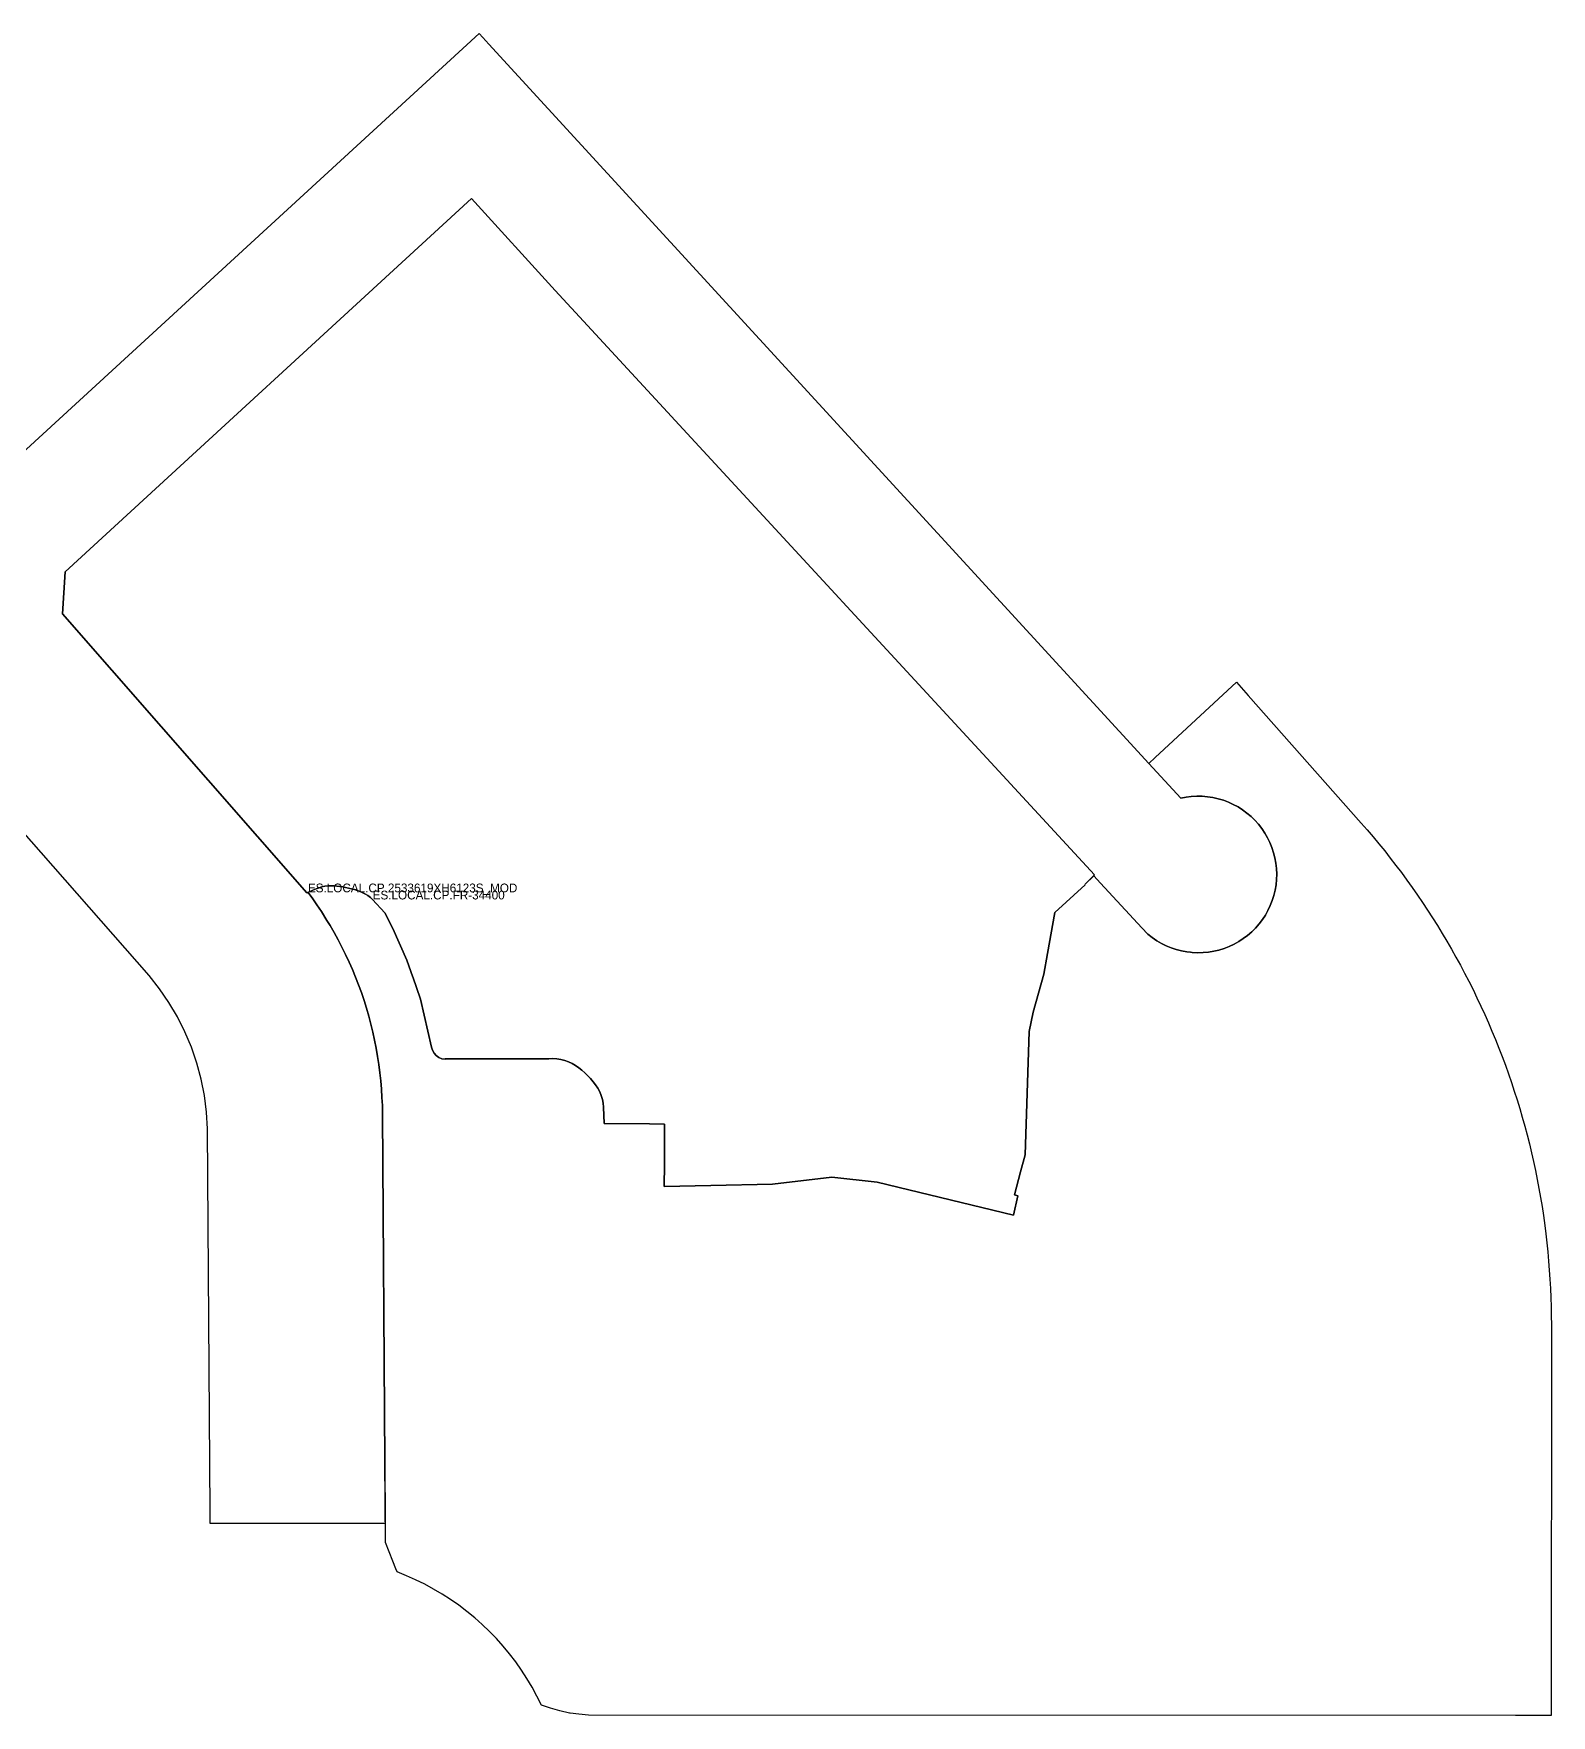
# Model space of a CAD drawing. Header units: metres. Extents: x 662285 to 662787, y 4212391 to 4213285.
# Drawn here: x 662527 to 662787.1, y 4212391.5 to 4212679.8 of the extents above; entities that cross this region are included whole.
import ezdxf

# ---------------------------------------------------------------- set-up
doc = ezdxf.new("R2010")
doc.units = ezdxf.units.M
doc.layers.add('RECINTOS_GML', color=1, linetype='Continuous')

msp = doc.modelspace()

# ---------------------------------------------------------------- linework, layer by layer
at = {"layer": 'RECINTOS_GML', "lineweight": 25}
msp.add_lwpolyline([(662519.42, 4212602.77), (662603.39, 4212679.77), (662603.99, 4212679.11), (662605.04, 4212677.97), (662718.15, 4212554.65), (662723.61, 4212548.69), (662724.52, 4212548.87), (662725.41, 4212548.98), (662726.36, 4212549.04), (662727.29, 4212549.02), (662728.21, 4212548.95), (662729.13, 4212548.81), (662730.03, 4212548.61), (662730.69, 4212548.41), (662730.92, 4212548.34), (662731.78, 4212548.02), (662732.62, 4212547.64), (662733.44, 4212547.2), (662734.22, 4212546.7), (662734.97, 4212546.15), (662735.67, 4212545.55), (662736.34, 4212544.91), (662736.95, 4212544.22), (662737.52, 4212543.49), (662738.04, 4212542.72), (662738.5, 4212541.92), (662738.91, 4212541.09), (662739.25, 4212540.23), (662739.54, 4212539.35), (662739.77, 4212538.45), (662739.93, 4212537.54), (662740.03, 4212536.62), (662740.07, 4212535.7), (662740.04, 4212534.77), (662739.95, 4212533.85), (662739.8, 4212532.94), (662739.58, 4212532.04), (662739.3, 4212531.15), (662738.97, 4212530.29), (662738.57, 4212529.46), (662738.12, 4212528.65), (662737.61, 4212527.88), (662737.05, 4212527.14), (662736.44, 4212526.44), (662735.78, 4212525.79), (662735.08, 4212525.18), (662734.34, 4212524.63), (662733.57, 4212524.12), (662732.76, 4212523.67), (662731.92, 4212523.28), (662731.06, 4212522.95), (662730.17, 4212522.67), (662729.27, 4212522.46), (662728.36, 4212522.31), (662727.44, 4212522.23), (662726.51, 4212522.2), (662725.59, 4212522.24), (662725.26, 4212522.28), (662724.67, 4212522.35), (662723.76, 4212522.52), (662722.86, 4212522.75), (662721.98, 4212523.04), (662721.13, 4212523.39), (662720.3, 4212523.8), (662719.5, 4212524.27), (662718.73, 4212524.79), (662718, 4212525.36), (662716.97, 4212526.47), (662709.89, 4212534.13), (662708.71, 4212535.4), (662708.86, 4212535.55), (662621.93, 4212629.75), (662616.39, 4212635.76), (662602.03, 4212651.49), (662532.4, 4212587.5), (662531.97, 4212580.33), (662573.85, 4212532.49), (662574.01, 4212532.56), (662574.72, 4212531.59), (662575.53, 4212530.44), (662576.32, 4212529.26), (662577.27, 4212527.72), (662577.81, 4212526.87), (662578.52, 4212525.65), (662579.2, 4212524.41), (662579.85, 4212523.15), (662580.48, 4212521.89), (662581.08, 4212520.61), (662581.65, 4212519.32), (662582.19, 4212518.01), (662582.7, 4212516.69), (662583.18, 4212515.37), (662583.63, 4212514.03), (662584.06, 4212512.68), (662584.45, 4212511.32), (662584.81, 4212509.96), (662585.15, 4212508.59), (662585.45, 4212507.21), (662585.72, 4212505.82), (662585.96, 4212504.43), (662586.18, 4212503.03), (662586.36, 4212501.63), (662586.51, 4212500.23), (662586.63, 4212498.82), (662586.71, 4212497.41), (662586.77, 4212496), (662586.8, 4212494.59), (662587.19, 4212435.05), (662587.27, 4212424.35), (662557.26, 4212424.35), (662557.24, 4212426.4), (662556.8, 4212492), (662556.63, 4212494.86), (662556.27, 4212497.71), (662555.71, 4212500.52), (662554.97, 4212503.29), (662554.04, 4212506), (662552.93, 4212508.64), (662551.64, 4212511.21), (662550.19, 4212513.68), (662548.57, 4212516.04), (662546.79, 4212518.29), (662508.08, 4212562.37)], dxfattribs=at)
for points in [[(662585.11, 4212531.34), (662584.72, 4212531.68), (662584.31, 4212531.99), (662583.88, 4212532.26), (662583.42, 4212532.5), (662582.95, 4212532.7), (662582.47, 4212532.87), (662581.98, 4212533.02), (662581.48, 4212533.16), (662580.98, 4212533.28), (662580.48, 4212533.39), (662579.98, 4212533.48), (662579.47, 4212533.56), (662578.96, 4212533.63), (662578.45, 4212533.68), (662577.94, 4212533.69), (662577.43, 4212533.66), (662576.92, 4212533.59), (662576.41, 4212533.48), (662575.92, 4212533.34), (662575.44, 4212533.16), (662573.85, 4212532.49), (662531.97, 4212580.33), (662532.4, 4212587.5), (662602.03, 4212651.49), (662616.39, 4212635.76), (662621.93, 4212629.75), (662708.86, 4212535.55), (662707.19, 4212533.88), (662707.23, 4212533.83), (662702.03, 4212529.08), (662700.76, 4212522.05), (662700.14, 4212518.55), (662698.3, 4212512.03), (662697.63, 4212508.71), (662696.93, 4212487.53), (662696.13, 4212484.65), (662695.1, 4212480.69), (662695.67, 4212480.55), (662694.95, 4212477.23), (662671.56, 4212482.86), (662663.84, 4212483.7), (662653.67, 4212482.55), (662643.05, 4212482.3), (662635.08, 4212482.11), (662635.12, 4212485.98), (662635.12, 4212492.83), (662632.55, 4212492.85), (662624.78, 4212492.9), (662624.68, 4212495.71), (662624.62, 4212496.39), (662624.49, 4212497.07), (662624.29, 4212497.73), (662624.03, 4212498.36), (662623.7, 4212498.97), (662623.32, 4212499.54), (662622.9, 4212500.09), (662622.46, 4212500.62), (662621.99, 4212501.12), (662621.5, 4212501.6), (662620.99, 4212502.06), (662620.46, 4212502.49), (662619.9, 4212502.89), (662619.3, 4212503.24), (662618.67, 4212503.52), (662618.02, 4212503.75), (662617.36, 4212503.91), (662616.68, 4212504.01), (662615.99, 4212504.05), (662615.3, 4212504.03), (662597.53, 4212504.04), (662597.51, 4212503.94), (662596.96, 4212504.02), (662596.45, 4212504.24), (662596.01, 4212504.57), (662595.64, 4212505), (662595.37, 4212505.48), (662595.19, 4212506.01), (662594.55, 4212508.77), (662593.3, 4212514.23), (662592.01, 4212518.05), (662591.97, 4212518.04), (662590.98, 4212520.93), (662588.54, 4212526.37), (662587.19, 4212529.02), (662585.11, 4212531.34)], [(662574.01, 4212532.56), (662575.44, 4212533.16), (662575.92, 4212533.34), (662576.41, 4212533.48), (662576.92, 4212533.59), (662577.43, 4212533.66), (662577.94, 4212533.69), (662578.45, 4212533.68), (662578.96, 4212533.63), (662579.47, 4212533.56), (662579.98, 4212533.48), (662580.48, 4212533.39), (662580.98, 4212533.28), (662581.48, 4212533.16), (662581.98, 4212533.02), (662582.47, 4212532.87), (662582.95, 4212532.7), (662583.42, 4212532.5), (662583.88, 4212532.26), (662584.31, 4212531.99), (662584.72, 4212531.68), (662585.11, 4212531.34), (662587.19, 4212529.02), (662588.54, 4212526.37), (662590.98, 4212520.93), (662591.97, 4212518.04), (662592.01, 4212518.05), (662593.3, 4212514.23), (662594.55, 4212508.77), (662595.19, 4212506.01), (662595.37, 4212505.48), (662595.64, 4212505), (662596.01, 4212504.57), (662596.45, 4212504.24), (662596.96, 4212504.02), (662597.51, 4212503.94), (662597.53, 4212504.04), (662615.3, 4212504.03), (662615.99, 4212504.05), (662616.68, 4212504.01), (662617.36, 4212503.91), (662618.02, 4212503.75), (662618.67, 4212503.52), (662619.3, 4212503.24), (662619.9, 4212502.89), (662620.46, 4212502.49), (662620.99, 4212502.06), (662621.5, 4212501.6), (662621.99, 4212501.12), (662622.46, 4212500.62), (662622.9, 4212500.09), (662623.32, 4212499.54), (662623.7, 4212498.97), (662624.03, 4212498.36), (662624.29, 4212497.73), (662624.49, 4212497.07), (662624.62, 4212496.39), (662624.68, 4212495.71), (662624.78, 4212492.9), (662632.55, 4212492.85), (662635.12, 4212492.83), (662635.12, 4212485.98), (662635.08, 4212482.11), (662643.05, 4212482.3), (662653.67, 4212482.55), (662663.84, 4212483.7), (662671.56, 4212482.86), (662694.95, 4212477.23), (662695.67, 4212480.55), (662695.1, 4212480.69), (662696.13, 4212484.65), (662696.93, 4212487.53), (662697.63, 4212508.71), (662698.3, 4212512.03), (662700.14, 4212518.55), (662700.76, 4212522.05), (662702.03, 4212529.08), (662707.23, 4212533.83), (662707.19, 4212533.88), (662708.71, 4212535.4), (662709.89, 4212534.13), (662716.97, 4212526.47), (662718, 4212525.36), (662718.73, 4212524.79), (662719.5, 4212524.27), (662720.3, 4212523.8), (662721.13, 4212523.39), (662721.98, 4212523.04), (662722.86, 4212522.75), (662723.76, 4212522.52), (662724.67, 4212522.35), (662725.26, 4212522.28), (662725.59, 4212522.24), (662726.51, 4212522.2), (662727.44, 4212522.23), (662728.36, 4212522.31), (662729.27, 4212522.46), (662730.17, 4212522.67), (662731.06, 4212522.95), (662731.92, 4212523.28), (662732.76, 4212523.67), (662733.57, 4212524.12), (662734.34, 4212524.63), (662735.08, 4212525.18), (662735.78, 4212525.79), (662736.44, 4212526.44), (662737.05, 4212527.14), (662737.61, 4212527.88), (662738.12, 4212528.65), (662738.57, 4212529.46), (662738.97, 4212530.29), (662739.3, 4212531.15), (662739.58, 4212532.04), (662739.8, 4212532.94), (662739.95, 4212533.85), (662740.04, 4212534.77), (662740.07, 4212535.7), (662740.03, 4212536.62), (662739.93, 4212537.54), (662739.77, 4212538.45), (662739.54, 4212539.35), (662739.25, 4212540.23), (662738.91, 4212541.09), (662738.5, 4212541.92), (662738.04, 4212542.72), (662737.52, 4212543.49), (662736.95, 4212544.22), (662736.34, 4212544.91), (662735.67, 4212545.55), (662734.97, 4212546.15), (662734.22, 4212546.7), (662733.44, 4212547.2), (662732.62, 4212547.64), (662731.78, 4212548.02), (662730.92, 4212548.34), (662730.69, 4212548.41), (662730.03, 4212548.61), (662729.13, 4212548.81), (662728.21, 4212548.95), (662727.29, 4212549.02), (662726.36, 4212549.04), (662725.41, 4212548.98), (662724.52, 4212548.87), (662723.61, 4212548.69), (662718.15, 4212554.65), (662719.23, 4212555.65), (662733.18, 4212568.56), (662735.19, 4212566.29), (662754.53, 4212544.44), (662755.56, 4212543.26), (662756.58, 4212542.07), (662757.58, 4212540.86), (662758.57, 4212539.65), (662759.54, 4212538.42), (662760.5, 4212537.18), (662761.45, 4212535.93), (662762.37, 4212534.66), (662763.29, 4212533.39), (662764.18, 4212532.1), (662765.07, 4212530.81), (662765.93, 4212529.5), (662766.78, 4212528.18), (662767.62, 4212526.86), (662768.44, 4212525.52), (662769.24, 4212524.17), (662770.02, 4212522.82), (662770.79, 4212521.45), (662771.55, 4212520.07), (662772.28, 4212518.69), (662773, 4212517.3), (662773.71, 4212515.9), (662774.39, 4212514.49), (662775.06, 4212513.07), (662775.71, 4212511.64), (662776.35, 4212510.21), (662776.96, 4212508.77), (662777.56, 4212507.32), (662778.14, 4212505.86), (662778.71, 4212504.4), (662779.26, 4212502.93), (662779.78, 4212501.46), (662780.3, 4212499.97), (662780.79, 4212498.48), (662781.26, 4212496.99), (662781.72, 4212495.49), (662782.16, 4212493.99), (662782.58, 4212492.48), (662782.98, 4212490.96), (662783.37, 4212489.44), (662783.73, 4212487.92), (662784.08, 4212486.39), (662784.41, 4212484.85), (662784.72, 4212483.32), (662785.01, 4212481.78), (662785.28, 4212480.23), (662785.54, 4212478.69), (662785.77, 4212477.14), (662786.01, 4212475.44), (662786.19, 4212474.03), (662786.37, 4212472.47), (662786.53, 4212470.91), (662786.67, 4212469.35), (662786.79, 4212467.79), (662786.9, 4212466.22), (662786.98, 4212464.66), (662787.05, 4212463.09), (662787.1, 4212461.52), (662787.13, 4212459.96), (662787.14, 4212458.39), (662787.13, 4212391.46), (662780.99, 4212391.46), (662622.12, 4212391.51), (662620.46, 4212391.64), (662618.99, 4212391.86), (662618.82, 4212391.86), (662617.2, 4212392.23), (662616.79, 4212392.34), (662615.6, 4212392.68), (662614.04, 4212393.23), (662613.27, 4212394.77), (662612.45, 4212396.29), (662611.56, 4212397.77), (662610.63, 4212399.22), (662609.63, 4212400.63), (662608.58, 4212402), (662607.49, 4212403.33), (662606.34, 4212404.61), (662605.14, 4212405.85), (662603.89, 4212407.05), (662602.6, 4212408.19), (662601.27, 4212409.28), (662599.9, 4212410.33), (662598.48, 4212411.31), (662597.03, 4212412.25), (662595.55, 4212413.12), (662594.03, 4212413.94), (662592.48, 4212414.7), (662590.9, 4212415.4), (662589.3, 4212416.04), (662589.09, 4212416.57), (662588.55, 4212417.92), (662587.29, 4212421.1), (662587.19, 4212435.05), (662586.8, 4212494.59), (662586.77, 4212496), (662586.71, 4212497.41), (662586.63, 4212498.82), (662586.51, 4212500.23), (662586.36, 4212501.63), (662586.18, 4212503.03), (662585.96, 4212504.43), (662585.72, 4212505.82), (662585.45, 4212507.21), (662585.15, 4212508.59), (662584.81, 4212509.96), (662584.45, 4212511.32), (662584.06, 4212512.68), (662583.63, 4212514.03), (662583.18, 4212515.37), (662582.7, 4212516.69), (662582.19, 4212518.01), (662581.65, 4212519.32), (662581.08, 4212520.61), (662580.48, 4212521.89), (662579.85, 4212523.15), (662579.2, 4212524.41), (662578.52, 4212525.65), (662577.81, 4212526.87), (662577.27, 4212527.72), (662576.32, 4212529.26), (662575.53, 4212530.44), (662574.72, 4212531.59), (662574.01, 4212532.56), (662574.01, 4212532.56)]]:
    msp.add_lwpolyline(points, close=True, dxfattribs=at)

# ---------------------------------------------------------------- texts
at = {"layer": 'RECINTOS_GML'}
for s, p in [('ES.LOCAL.CP.2533619XH6123S_MOD', (662574.01, 4212532.56)), ('ES.LOCAL.CP.FR-34400', (662585.11, 4212531.34))]:
    msp.add_text(s, height=1.5, dxfattribs=at).set_placement(p)

doc.saveas('drawing.dxf')
